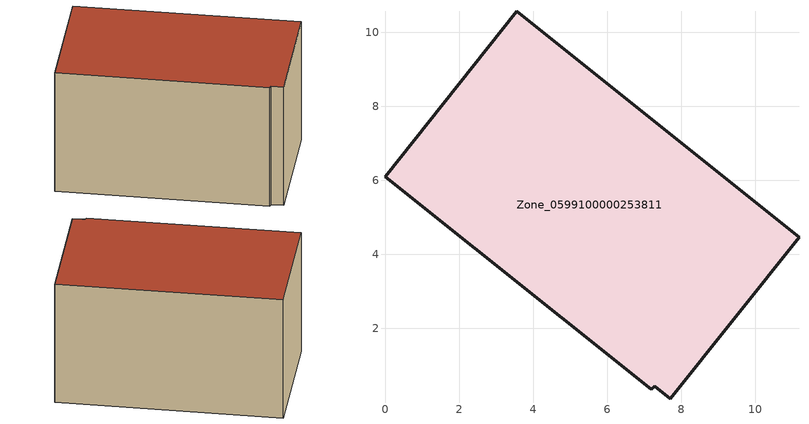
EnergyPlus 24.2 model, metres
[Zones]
Zone_0599100000253811
 floor ground (C_G): 7.7,0.1 7.27,0.44 7.18,0.35 0,6.1 3.55,10.57 11.18,4.46 z0.4
 wall outside (C_F): 11.18,4.46 3.55,10.57 0,6.1 7.18,0.35 7.27,0.44 7.7,0.1 11.18,4.46 z0.4:6.19
 roof outside (C_R): 7.27,0.44 7.7,0.1 11.18,4.46 3.55,10.57 0,6.1 7.18,0.35 z6.19
[BUILDING]
Pand.0599100000253811: North Axis=0; Terrain=City; Loads Convergence Tolerance Value=0.04; Temperature Convergence Tolerance Value=0.4; Solar Distribution=FullExterior; Maximum Number of Warmup Days=25; Minimum Number of Warmup Days=1
[Site:Location]
Rotterdam.The.Hague.AP_ZH_NLD Design_Conditions: Latitude=51.96; Longitude=4.45; Time Zone=1; Elevation=-4.5
[SITE:GROUNDTEMPERATURE:BUILDINGSURFACE]
18, 18, 18, 18, 18, 18, 18, 18, 18, 18, 18, 18
[MATERIAL] Thermal Absorptance=0.9; Solar Absorptance=0.7; Visible Absorptance=0.7
Name | Roughness | Thickness | Conductivity | Density | Specific Heat
G.TC.1975-1991 | MediumSmooth | 0.15 | 0.288461 | 540 | 1210
F.TC.1975-1991 | Rough | 0.3 | 0.230769 | 1920 | 840
R.TC.1975-1991 | MediumRough | 0.2 | 0.153846 | 1500 | 1000
[CONSTRUCTION]
C_G: G.TC.1975-1991
C_F: F.TC.1975-1991
C_R: R.TC.1975-1991
[ZONE]
Zone_0599100000253811: Type=1; Multiplier=1; Ceiling Height=Autocalculate; Volume=Autocalculate; Floor Area=autocalculate; Part of Total Floor Area=Yes
[ZONEINFILTRATION:DESIGNFLOWRATE]
Infil_Zone_0599100000253811: Zone or ZoneList or Space or SpaceList=Zone_0599100000253811; Schedule=AlwaysOn; Design Flow Rate Calculation Method=Flow/Area; Flow Rate per Floor Area=0.003; Constant Term Coefficient=1; Temperature Term Coefficient=0; Velocity Term Coefficient=0; Velocity Squared Term Coefficient=0
[HVACTEMPLATE:ZONE:IDEALLOADSAIRSYSTEM]
Zone_0599100000253811: Maximum Heating Supply Air Temperature=50; Minimum Cooling Supply Air Temperature=13; Maximum Heating Supply Air Humidity Ratio=0.0156; Minimum Cooling Supply Air Humidity Ratio=0.0077; Heating Limit=NoLimit; Cooling Limit=NoLimit; Dehumidification Control Type=ConstantSensibleHeatRatio; Cooling Sensible Heat Ratio=0.7; Dehumidification Setpoint=60; Humidification Control Type=None; Humidification Setpoint=30; Outdoor Air Method=None; Outdoor Air Flow Rate per Person=0.00944; Outdoor Air Flow Rate per Zone Floor Area=0; Outdoor Air Flow Rate per Zone=0; Demand Controlled Ventilation Type=None; Outdoor Air Economizer Type=NoEconomizer; Heat Recovery Type=None; Sensible Heat Recovery Effectiveness=0.7; Latent Heat Recovery Effectiveness=0.65
[ZONECONTROL:THERMOSTAT]
ThermostatControl_Zone_0599100000253811: Zone or ZoneList=Zone_0599100000253811; Control Type Schedule=DualSetpointControlType; Control 1=Thermostat_Zone_0599100000253811; Temperature Difference Between Cutout And Setpoint=0
[THERMOSTATSETPOINT:DUALSETPOINT]
Thermostat_Zone_0599100000253811: Heating Setpoint Temperature Schedule=HeatingSetpoint_Zone_0599100000253811; Cooling Setpoint Temperature Schedule=CoolingSetpoint_Zone_0599100000253811
[SCHEDULE:COMPACT]
HeatingSetpoint_Zone_0599100000253811: Through: 12/31, For: AllDays, Until: 24:00, 21
CoolingSetpoint_Zone_0599100000253811: Through: 12/31, For: AllDays, Until: 24:00, 24
DualSetpointControlType: Through: 12/31, For: AllDays, Until: 24:00, 4
AlwaysOn: Through: 12/31, For: AllDays, Until: 24:00, 1
